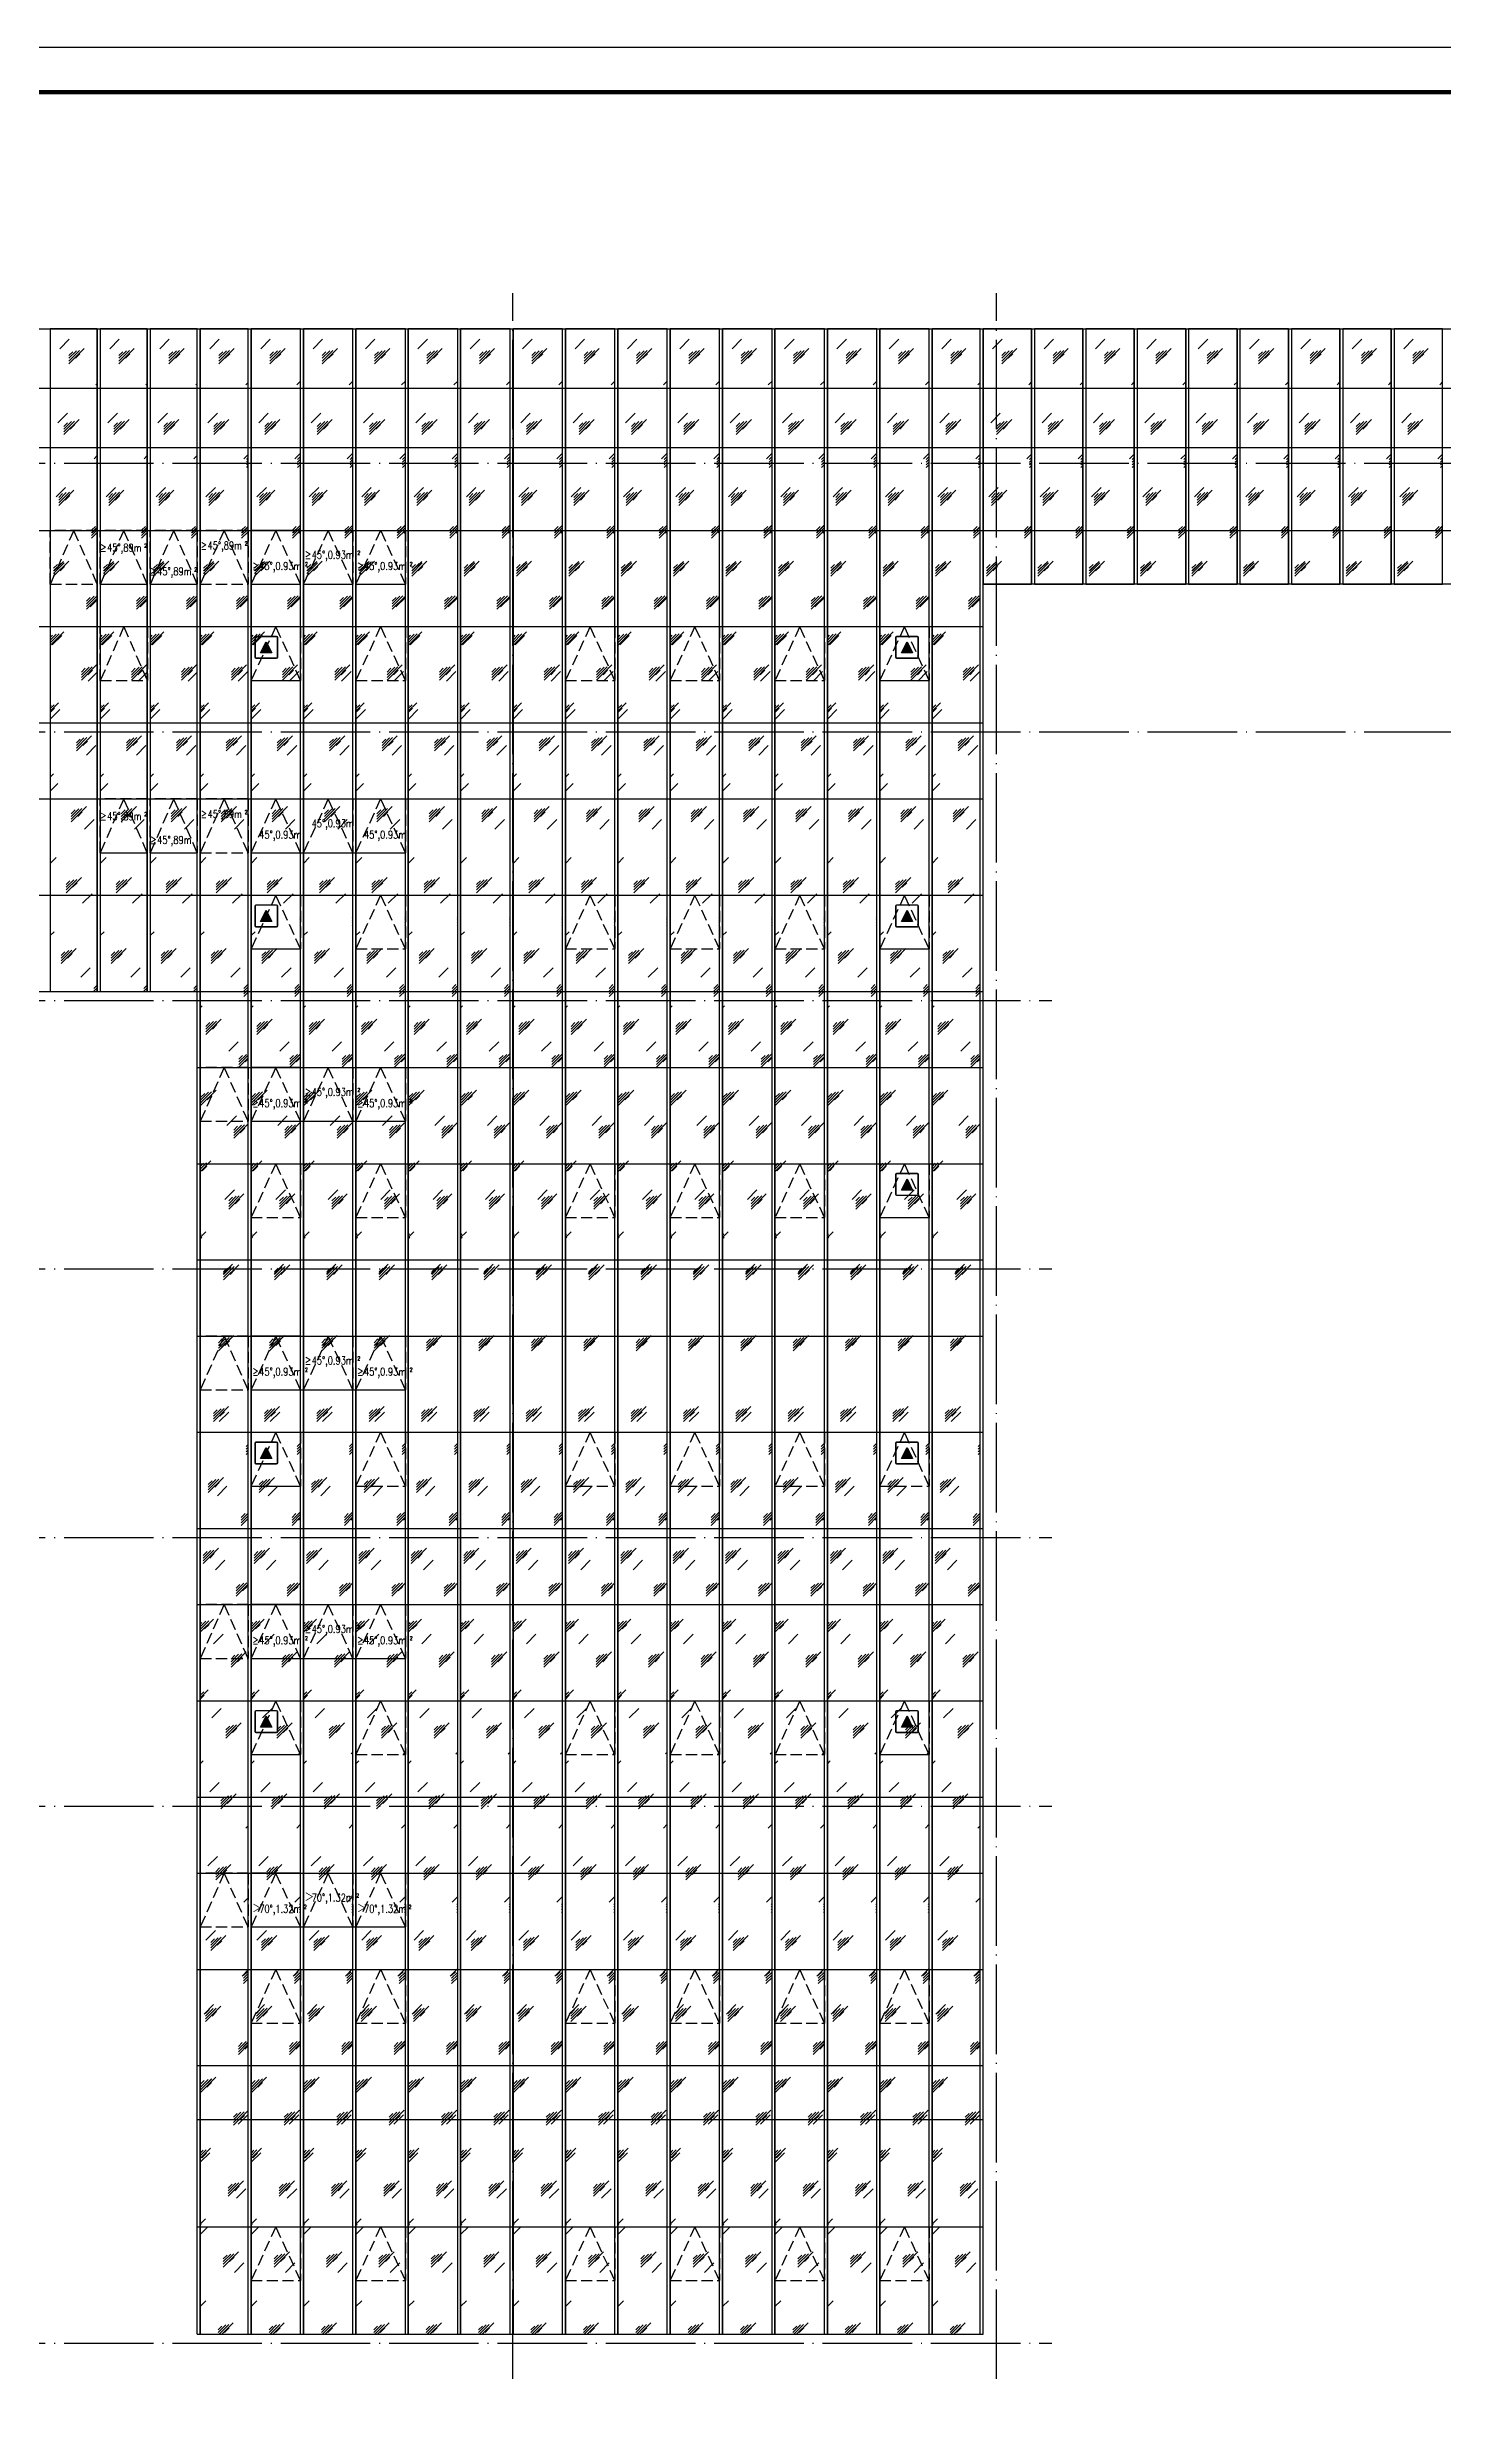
# Model space of a CAD drawing. Extents: x 6843040 to 15500510, y -6507076 to -4940511.
# Drawn here: x 7873773 to 7904936, y -6263938 to -6211005 of the extents above; entities that cross this region are included whole.
import ezdxf

# ---------------------------------------------------------------- set-up
doc = ezdxf.new("R2010")
doc.units = 0
doc.header["$LTSCALE"] = 1000
doc.header["$MEASUREMENT"] = 0
doc.linetypes.add('DASH', pattern=[0.35, 0.25, -0.1])
doc.linetypes.add('DOTE', pattern=[2.42, 2, -0.2, 0.02, -0.2])
for name, color, linetype in [('DOTE', 8, 'DOTE'), ('E_LINE_5', 8, 'Continuous'), ('LT-开启扇', 8, 'Continuous'), ('LT-玻璃', 4, 'Continuous'), ('PUB_HACTH', 8, 'Continuous'), ('PUB_TEXT', 7, 'Continuous'), ('PUB_TITLE', 4, 'Continuous'), ('WALL', 1, 'Continuous'), ('WINDOW', 4, 'Continuous')]:
    doc.layers.add(name, color=color, linetype=linetype)
doc.styles.add('_HZTXT', font='SIMPLEX', dxfattribs={"width": 0.9, "bigfont": 'HZTXT'})

# ---------------------------------------------------------------- blocks, each defined once
blk = doc.blocks.new('消防救援标志')
at = {"layer": 'WALL'}
blk.add_hatch(color=256, dxfattribs=at).paths.add_polyline_path([(13378845, 1069457.5), (13377845, 1069457.5), (13378345, 1070457.5)])
for points in [[(13377445, 1070957.5), (13379245, 1070957.5, -0.41421356), (13379345, 1070857.5), (13379345, 1069057.5, -0.41421356), (13379245, 1068957.5), (13377445, 1068957.5, -0.41421356), (13377345, 1069057.5), (13377345, 1070857.5, -0.41421356)], [(13377445, 1070932.5), (13379245, 1070932.5, -0.41421356), (13379320, 1070857.5), (13379320, 1069057.5, -0.41421356), (13379245, 1068982.5), (13377445, 1068982.5, -0.41421356), (13377370, 1069057.5), (13377370, 1070857.5, -0.41421356)]]:
    blk.add_lwpolyline(points, format="xyb", close=True)
blk.add_lwpolyline([(13378845, 1069457.5), (13377845, 1069457.5), (13378345, 1070457.5)], close=True, dxfattribs=at)

msp = doc.modelspace()

# ---------------------------------------------------------------- hatches: boundary and pattern name
at = {"layer": 'PUB_HACTH'}
h = msp.add_hatch(dxfattribs=at)
h.set_pattern_fill('玻璃1', color=256, scale=150, style=0)
h.set_pattern_definition([(45, (66585.5, 30060), (-734.82537, 734.82537), [336, -864]), (45, (66729.5, 30120), (-734.82537, 734.82537), [144, -1056]), (45, (66585.5, 30120), (-734.82537, 734.82537), [240, -960]), (45, (66657.5, 30060), (806.10173, -806.10173), [300, -900]), (45, (66585.5, 30000), (-734.82537, 734.82537), [480, -720]), (45, (66585.5, 30180), (-734.82537, 734.82537), [120, -1080])])
h.paths.add_polyline_path([(7873836.1, -6232096.5), (7874887.8, -6232096.5), (7874887.8, -6217296.5), (7873836.1, -6217296.5)])
h = msp.add_hatch(dxfattribs=at)
h.set_pattern_fill('玻璃1', color=256, scale=150, style=0)
h.set_pattern_definition([(45, (67702.1, 30060), (-734.82537, 734.82537), [336, -864]), (45, (67846.1, 30120), (-734.82537, 734.82537), [144, -1056]), (45, (67702.1, 30120), (-734.82537, 734.82537), [240, -960]), (45, (67774.1, 30060), (806.10173, -806.10173), [300, -900]), (45, (67702.1, 30000), (-734.82537, 734.82537), [480, -720]), (45, (67702.1, 30180), (-734.82537, 734.82537), [120, -1080])])
h.paths.add_polyline_path([(7874952.8, -6232096.5), (7876004.4, -6232096.5), (7876004.4, -6217296.5), (7874952.8, -6217296.5)])
h = msp.add_hatch(dxfattribs=at)
h.set_pattern_fill('玻璃1', color=256, scale=150, style=0)
h.set_pattern_definition([(45, (68818.8, 30060), (-734.82537, 734.82537), [336, -864]), (45, (68962.8, 30120), (-734.82537, 734.82537), [144, -1056]), (45, (68818.8, 30120), (-734.82537, 734.82537), [240, -960]), (45, (68890.8, 30060), (806.10173, -806.10173), [300, -900]), (45, (68818.8, 30000), (-734.82537, 734.82537), [480, -720]), (45, (68818.8, 30180), (-734.82537, 734.82537), [120, -1080])])
h.paths.add_polyline_path([(7876069.4, -6232096.5), (7877121, -6232096.5), (7877121, -6217296.5), (7876069.4, -6217296.5)])
h = msp.add_hatch(dxfattribs=at)
h.set_pattern_fill('玻璃1', color=256, scale=150, style=0)
h.set_pattern_definition([(45, (69935.4, 30060), (-734.82537, 734.82537), [336, -864]), (45, (70079.4, 30120), (-734.82537, 734.82537), [144, -1056]), (45, (69935.4, 30120), (-734.82537, 734.82537), [240, -960]), (45, (70007.4, 30060), (806.10173, -806.10173), [300, -900]), (45, (69935.4, 30000), (-734.82537, 734.82537), [480, -720]), (45, (69935.4, 30180), (-734.82537, 734.82537), [120, -1080])])
h.paths.add_polyline_path([(7877186, -6262096.5), (7878258.5, -6262096.5), (7878258.5, -6217296.5), (7877186, -6217296.5)])
h = msp.add_hatch(dxfattribs=at)
h.set_pattern_fill('玻璃1', color=256, scale=150, style=0)
h.set_pattern_definition([(45, (71072.9, 30060), (-734.82537, 734.82537), [336, -864]), (45, (71216.9, 30120), (-734.82537, 734.82537), [144, -1056]), (45, (71072.9, 30120), (-734.82537, 734.82537), [240, -960]), (45, (71144.9, 30060), (806.10173, -806.10173), [300, -900]), (45, (71072.9, 30000), (-734.82537, 734.82537), [480, -720]), (45, (71072.9, 30180), (-734.82537, 734.82537), [120, -1080])])
h.paths.add_polyline_path([(7878323.5, -6262096.5), (7879428.5, -6262096.5), (7879428.5, -6217296.5), (7878323.5, -6217296.5)])
h = msp.add_hatch(dxfattribs=at)
h.set_pattern_fill('玻璃1', color=256, scale=150, style=0)
h.set_pattern_definition([(45, (72242.9, 30060), (-734.82537, 734.82537), [336, -864]), (45, (72386.9, 30120), (-734.82537, 734.82537), [144, -1056]), (45, (72242.9, 30120), (-734.82537, 734.82537), [240, -960]), (45, (72314.9, 30060), (806.10173, -806.10173), [300, -900]), (45, (72242.9, 30000), (-734.82537, 734.82537), [480, -720]), (45, (72242.9, 30180), (-734.82537, 734.82537), [120, -1080])])
h.paths.add_polyline_path([(7879493.5, -6262096.5), (7880598.5, -6262096.5), (7880598.5, -6217296.5), (7879493.5, -6217296.5)])
h = msp.add_hatch(dxfattribs=at)
h.set_pattern_fill('玻璃1', color=256, scale=150, style=0)
h.set_pattern_definition([(45, (73412.9, 30060), (-734.82537, 734.82537), [336, -864]), (45, (73556.9, 30120), (-734.82537, 734.82537), [144, -1056]), (45, (73412.9, 30120), (-734.82537, 734.82537), [240, -960]), (45, (73484.9, 30060), (806.10173, -806.10173), [300, -900]), (45, (73412.9, 30000), (-734.82537, 734.82537), [480, -720]), (45, (73412.9, 30180), (-734.82537, 734.82537), [120, -1080])])
h.paths.add_polyline_path([(7880663.5, -6262096.5), (7881768.5, -6262096.5), (7881768.5, -6217296.5), (7880663.5, -6217296.5)])
h = msp.add_hatch(dxfattribs=at)
h.set_pattern_fill('玻璃1', color=256, scale=150, style=0)
h.set_pattern_definition([(45, (74582.9, 30060), (-734.82537, 734.82537), [336, -864]), (45, (74726.9, 30120), (-734.82537, 734.82537), [144, -1056]), (45, (74582.9, 30120), (-734.82537, 734.82537), [240, -960]), (45, (74654.9, 30060), (806.10173, -806.10173), [300, -900]), (45, (74582.9, 30000), (-734.82537, 734.82537), [480, -720]), (45, (74582.9, 30180), (-734.82537, 734.82537), [120, -1080])])
h.paths.add_polyline_path([(7881833.5, -6262096.5), (7882938.5, -6262096.5), (7882938.5, -6217296.5), (7881833.5, -6217296.5)])
h = msp.add_hatch(dxfattribs=at)
h.set_pattern_fill('玻璃1', color=256, scale=150, style=0)
h.set_pattern_definition([(45, (75752.9, 30060), (-734.82537, 734.82537), [336, -864]), (45, (75896.9, 30120), (-734.82537, 734.82537), [144, -1056]), (45, (75752.9, 30120), (-734.82537, 734.82537), [240, -960]), (45, (75824.9, 30060), (806.10173, -806.10173), [300, -900]), (45, (75752.9, 30000), (-734.82537, 734.82537), [480, -720]), (45, (75752.9, 30180), (-734.82537, 734.82537), [120, -1080])])
h.paths.add_polyline_path([(7883003.5, -6262096.5), (7884108.5, -6262096.5), (7884108.5, -6217296.5), (7883003.5, -6217296.5)])
h = msp.add_hatch(dxfattribs=at)
h.set_pattern_fill('玻璃1', color=256, scale=150, style=0)
h.set_pattern_definition([(45, (76922.9, 30060), (-734.82537, 734.82537), [336, -864]), (45, (77066.9, 30120), (-734.82537, 734.82537), [144, -1056]), (45, (76922.9, 30120), (-734.82537, 734.82537), [240, -960]), (45, (76994.9, 30060), (806.10173, -806.10173), [300, -900]), (45, (76922.9, 30000), (-734.82537, 734.82537), [480, -720]), (45, (76922.9, 30180), (-734.82537, 734.82537), [120, -1080])])
h.paths.add_polyline_path([(7884173.5, -6262096.5), (7885278.5, -6262096.5), (7885278.5, -6217296.5), (7884173.5, -6217296.5)])
h = msp.add_hatch(dxfattribs=at)
h.set_pattern_fill('玻璃1', color=256, scale=150, style=0)
h.set_pattern_definition([(45, (78092.9, 30060), (-734.82537, 734.82537), [336, -864]), (45, (78236.9, 30120), (-734.82537, 734.82537), [144, -1056]), (45, (78092.9, 30120), (-734.82537, 734.82537), [240, -960]), (45, (78164.9, 30060), (806.10173, -806.10173), [300, -900]), (45, (78092.9, 30000), (-734.82537, 734.82537), [480, -720]), (45, (78092.9, 30180), (-734.82537, 734.82537), [120, -1080])])
h.paths.add_polyline_path([(7885343.5, -6262096.5), (7886448.5, -6262096.5), (7886448.5, -6217296.5), (7885343.5, -6217296.5)])
h = msp.add_hatch(dxfattribs=at)
h.set_pattern_fill('玻璃1', color=256, scale=150, style=0)
h.set_pattern_definition([(45, (79262.9, 30060), (-734.82537, 734.82537), [336, -864]), (45, (79406.9, 30120), (-734.82537, 734.82537), [144, -1056]), (45, (79262.9, 30120), (-734.82537, 734.82537), [240, -960]), (45, (79334.9, 30060), (806.10173, -806.10173), [300, -900]), (45, (79262.9, 30000), (-734.82537, 734.82537), [480, -720]), (45, (79262.9, 30180), (-734.82537, 734.82537), [120, -1080])])
h.paths.add_polyline_path([(7886513.5, -6262096.5), (7887618.5, -6262096.5), (7887618.5, -6217296.5), (7886513.5, -6217296.5)])
h = msp.add_hatch(dxfattribs=at)
h.set_pattern_fill('玻璃1', color=256, scale=150, style=0)
h.set_pattern_definition([(45, (80432.9, 30060), (-734.82537, 734.82537), [336, -864]), (45, (80576.9, 30120), (-734.82537, 734.82537), [144, -1056]), (45, (80432.9, 30120), (-734.82537, 734.82537), [240, -960]), (45, (80504.9, 30060), (806.10173, -806.10173), [300, -900]), (45, (80432.9, 30000), (-734.82537, 734.82537), [480, -720]), (45, (80432.9, 30180), (-734.82537, 734.82537), [120, -1080])])
h.paths.add_polyline_path([(7887683.5, -6262096.5), (7888788.5, -6262096.5), (7888788.5, -6217296.5), (7887683.5, -6217296.5)])
h = msp.add_hatch(dxfattribs=at)
h.set_pattern_fill('玻璃1', color=256, scale=150, style=0)
h.set_pattern_definition([(45, (81602.9, 30060), (-734.82537, 734.82537), [336, -864]), (45, (81746.9, 30120), (-734.82537, 734.82537), [144, -1056]), (45, (81602.9, 30120), (-734.82537, 734.82537), [240, -960]), (45, (81674.9, 30060), (806.10173, -806.10173), [300, -900]), (45, (81602.9, 30000), (-734.82537, 734.82537), [480, -720]), (45, (81602.9, 30180), (-734.82537, 734.82537), [120, -1080])])
h.paths.add_polyline_path([(7888853.5, -6262096.5), (7889958.5, -6262096.5), (7889958.5, -6217296.5), (7888853.5, -6217296.5)])
h = msp.add_hatch(dxfattribs=at)
h.set_pattern_fill('玻璃1', color=256, scale=150, style=0)
h.set_pattern_definition([(45, (82772.9, 30060), (-734.82537, 734.82537), [336, -864]), (45, (82916.9, 30120), (-734.82537, 734.82537), [144, -1056]), (45, (82772.9, 30120), (-734.82537, 734.82537), [240, -960]), (45, (82844.9, 30060), (806.10173, -806.10173), [300, -900]), (45, (82772.9, 30000), (-734.82537, 734.82537), [480, -720]), (45, (82772.9, 30180), (-734.82537, 734.82537), [120, -1080])])
h.paths.add_polyline_path([(7890023.5, -6262096.5), (7891128.5, -6262096.5), (7891128.5, -6217296.5), (7890023.5, -6217296.5)])
h = msp.add_hatch(dxfattribs=at)
h.set_pattern_fill('玻璃1', color=256, scale=150, style=0)
h.set_pattern_definition([(45, (83942.9, 30060), (-734.82537, 734.82537), [336, -864]), (45, (84086.9, 30120), (-734.82537, 734.82537), [144, -1056]), (45, (83942.9, 30120), (-734.82537, 734.82537), [240, -960]), (45, (84014.9, 30060), (806.10173, -806.10173), [300, -900]), (45, (83942.9, 30000), (-734.82537, 734.82537), [480, -720]), (45, (83942.9, 30180), (-734.82537, 734.82537), [120, -1080])])
h.paths.add_polyline_path([(7891193.5, -6262096.5), (7892298.5, -6262096.5), (7892298.5, -6217296.5), (7891193.5, -6217296.5)])
h = msp.add_hatch(dxfattribs=at)
h.set_pattern_fill('玻璃1', color=256, scale=150, style=0)
h.set_pattern_definition([(45, (85112.9, 30060), (-734.82537, 734.82537), [336, -864]), (45, (85256.9, 30120), (-734.82537, 734.82537), [144, -1056]), (45, (85112.9, 30120), (-734.82537, 734.82537), [240, -960]), (45, (85184.9, 30060), (806.10173, -806.10173), [300, -900]), (45, (85112.9, 30000), (-734.82537, 734.82537), [480, -720]), (45, (85112.9, 30180), (-734.82537, 734.82537), [120, -1080])])
h.paths.add_polyline_path([(7892363.5, -6262096.5), (7893468.5, -6262096.5), (7893468.5, -6217296.5), (7892363.5, -6217296.5)])
h = msp.add_hatch(dxfattribs=at)
h.set_pattern_fill('玻璃1', color=256, scale=150, style=0)
h.set_pattern_definition([(45, (86282.9, 30060), (-734.82537, 734.82537), [336, -864]), (45, (86426.9, 30120), (-734.82537, 734.82537), [144, -1056]), (45, (86282.9, 30120), (-734.82537, 734.82537), [240, -960]), (45, (86354.9, 30060), (806.10173, -806.10173), [300, -900]), (45, (86282.9, 30000), (-734.82537, 734.82537), [480, -720]), (45, (86282.9, 30180), (-734.82537, 734.82537), [120, -1080])])
h.paths.add_polyline_path([(7893533.5, -6262096.5), (7894606, -6262096.5), (7894606, -6217296.5), (7893533.5, -6217296.5)])
h = msp.add_hatch(dxfattribs=at)
h.set_pattern_fill('玻璃1', color=256, scale=150, style=0)
h.set_pattern_definition([(45, (87420.4, 30060), (-734.82537, 734.82537), [336, -864]), (45, (87564.4, 30120), (-734.82537, 734.82537), [144, -1056]), (45, (87420.4, 30120), (-734.82537, 734.82537), [240, -960]), (45, (87492.4, 30060), (806.10173, -806.10173), [300, -900]), (45, (87420.4, 30000), (-734.82537, 734.82537), [480, -720]), (45, (87420.4, 30180), (-734.82537, 734.82537), [120, -1080])])
h.paths.add_polyline_path([(7894671, -6222996.5), (7895753.8, -6222996.5), (7895753.8, -6217296.5), (7894671, -6217296.5)])
h = msp.add_hatch(dxfattribs=at)
h.set_pattern_fill('玻璃1', color=256, scale=150, style=0)
h.set_pattern_definition([(45, (88568.2, 30060), (-734.82537, 734.82537), [336, -864]), (45, (88712.2, 30120), (-734.82537, 734.82537), [144, -1056]), (45, (88568.2, 30120), (-734.82537, 734.82537), [240, -960]), (45, (88640.2, 30060), (806.10173, -806.10173), [300, -900]), (45, (88568.2, 30000), (-734.82537, 734.82537), [480, -720]), (45, (88568.2, 30180), (-734.82537, 734.82537), [120, -1080])])
h.paths.add_polyline_path([(7895818.8, -6222996.5), (7896901.5, -6222996.5), (7896901.5, -6217296.5), (7895818.8, -6217296.5)])
h = msp.add_hatch(dxfattribs=at)
h.set_pattern_fill('玻璃1', color=256, scale=150, style=0)
h.set_pattern_definition([(45, (89715.9, 30060), (-734.82537, 734.82537), [336, -864]), (45, (89859.9, 30120), (-734.82537, 734.82537), [144, -1056]), (45, (89715.9, 30120), (-734.82537, 734.82537), [240, -960]), (45, (89787.9, 30060), (806.10173, -806.10173), [300, -900]), (45, (89715.9, 30000), (-734.82537, 734.82537), [480, -720]), (45, (89715.9, 30180), (-734.82537, 734.82537), [120, -1080])])
h.paths.add_polyline_path([(7896966.5, -6222996.5), (7898049.3, -6222996.5), (7898049.3, -6217296.5), (7896966.5, -6217296.5)])
h = msp.add_hatch(dxfattribs=at)
h.set_pattern_fill('玻璃1', color=256, scale=150, style=0)
h.set_pattern_definition([(45, (90863.7, 30060), (-734.82537, 734.82537), [336, -864]), (45, (91007.7, 30120), (-734.82537, 734.82537), [144, -1056]), (45, (90863.7, 30120), (-734.82537, 734.82537), [240, -960]), (45, (90935.7, 30060), (806.10173, -806.10173), [300, -900]), (45, (90863.7, 30000), (-734.82537, 734.82537), [480, -720]), (45, (90863.7, 30180), (-734.82537, 734.82537), [120, -1080])])
h.paths.add_polyline_path([(7898114.3, -6222996.5), (7899197.1, -6222996.5), (7899197.1, -6217296.5), (7898114.3, -6217296.5)])
h = msp.add_hatch(dxfattribs=at)
h.set_pattern_fill('玻璃1', color=256, scale=150, style=0)
h.set_pattern_definition([(45, (92011.5, 30060), (-734.82537, 734.82537), [336, -864]), (45, (92155.5, 30120), (-734.82537, 734.82537), [144, -1056]), (45, (92011.5, 30120), (-734.82537, 734.82537), [240, -960]), (45, (92083.5, 30060), (806.10173, -806.10173), [300, -900]), (45, (92011.5, 30000), (-734.82537, 734.82537), [480, -720]), (45, (92011.5, 30180), (-734.82537, 734.82537), [120, -1080])])
h.paths.add_polyline_path([(7899262.1, -6222996.5), (7900344.8, -6222996.5), (7900344.8, -6217296.5), (7899262.1, -6217296.5)])
h = msp.add_hatch(dxfattribs=at)
h.set_pattern_fill('玻璃1', color=256, scale=150, style=0)
h.set_pattern_definition([(45, (93159.2, 30060), (-734.82537, 734.82537), [336, -864]), (45, (93303.2, 30120), (-734.82537, 734.82537), [144, -1056]), (45, (93159.2, 30120), (-734.82537, 734.82537), [240, -960]), (45, (93231.2, 30060), (806.10173, -806.10173), [300, -900]), (45, (93159.2, 30000), (-734.82537, 734.82537), [480, -720]), (45, (93159.2, 30180), (-734.82537, 734.82537), [120, -1080])])
h.paths.add_polyline_path([(7900409.8, -6222996.5), (7901492.6, -6222996.5), (7901492.6, -6217296.5), (7900409.8, -6217296.5)])
h = msp.add_hatch(dxfattribs=at)
h.set_pattern_fill('玻璃1', color=256, scale=150, style=0)
h.set_pattern_definition([(45, (94307, 30060), (-734.82537, 734.82537), [336, -864]), (45, (94451, 30120), (-734.82537, 734.82537), [144, -1056]), (45, (94307, 30120), (-734.82537, 734.82537), [240, -960]), (45, (94379, 30060), (806.10173, -806.10173), [300, -900]), (45, (94307, 30000), (-734.82537, 734.82537), [480, -720]), (45, (94307, 30180), (-734.82537, 734.82537), [120, -1080])])
h.paths.add_polyline_path([(7901557.6, -6222996.5), (7902640.4, -6222996.5), (7902640.4, -6217296.5), (7901557.6, -6217296.5)])
h = msp.add_hatch(dxfattribs=at)
h.set_pattern_fill('玻璃1', color=256, scale=150, style=0)
h.set_pattern_definition([(45, (95454.7, 30060), (-734.82537, 734.82537), [336, -864]), (45, (95598.7, 30120), (-734.82537, 734.82537), [144, -1056]), (45, (95454.7, 30120), (-734.82537, 734.82537), [240, -960]), (45, (95526.7, 30060), (806.10173, -806.10173), [300, -900]), (45, (95454.7, 30000), (-734.82537, 734.82537), [480, -720]), (45, (95454.7, 30180), (-734.82537, 734.82537), [120, -1080])])
h.paths.add_polyline_path([(7902705.4, -6222996.5), (7903788.1, -6222996.5), (7903788.1, -6217296.5), (7902705.4, -6217296.5)])
h = msp.add_hatch(dxfattribs=at)
h.set_pattern_fill('玻璃1', color=256, scale=150, style=0)
h.set_pattern_definition([(45, (96602.5, 30060), (-734.82537, 734.82537), [336, -864]), (45, (96746.5, 30120), (-734.82537, 734.82537), [144, -1056]), (45, (96602.5, 30120), (-734.82537, 734.82537), [240, -960]), (45, (96674.5, 30060), (806.10173, -806.10173), [300, -900]), (45, (96602.5, 30000), (-734.82537, 734.82537), [480, -720]), (45, (96602.5, 30180), (-734.82537, 734.82537), [120, -1080])])
h.paths.add_polyline_path([(7903853.1, -6222996.5), (7904935.9, -6222996.5), (7904935.9, -6217296.5), (7903853.1, -6217296.5)])

# ---------------------------------------------------------------- linework, layer by layer
msp.add_lwpolyline([(7877121, -6262096.5), (7894671, -6262096.5)])
at = {"layer": 'DOTE'}
for p, q in [((7884171, -6263096.5), (7884171, -6216496.5)), ((7894971, -6263096.5), (7894971, -6216496.5)), ((7806385.6, -6220296.5), (7917446, -6220296.5)), ((7806385.6, -6226296.5), (7917446, -6226296.5)), ((7806385.6, -6232296.5), (7896209.6, -6232296.5)), ((7806385.6, -6238296.5), (7896209.6, -6238296.5)), ((7806385.6, -6244296.5), (7896209.6, -6244296.5)), ((7806385.6, -6250296.5), (7896209.6, -6250296.5)), ((7806385.6, -6262296.5), (7896209.6, -6262296.5))]:
    msp.add_line(p, q, dxfattribs=at)
at = {"layer": 'E_LINE_5', "linetype": 'DASH'}
for points in [[(7876006.9, -6223946.5), (7876006.9, -6225146.5), (7875481.1, -6223946.5), (7874955.3, -6225146.5), (7874955.3, -6223946.5)], [(7879428.5, -6223946.5), (7879428.5, -6225146.5), (7878876, -6223946.5), (7878323.5, -6225146.5), (7878323.5, -6223946.5)], [(7881768.5, -6223946.5), (7881768.5, -6225146.5), (7881216, -6223946.5), (7880663.5, -6225146.5), (7880663.5, -6223946.5)], [(7886448.5, -6223946.5), (7886448.5, -6225146.5), (7885896, -6223946.5), (7885343.5, -6225146.5), (7885343.5, -6223946.5)], [(7888788.5, -6223946.5), (7888788.5, -6225146.5), (7888236, -6223946.5), (7887683.5, -6225146.5), (7887683.5, -6223946.5)], [(7891128.5, -6223946.5), (7891128.5, -6225146.5), (7890576, -6223946.5), (7890023.5, -6225146.5), (7890023.5, -6223946.5)], [(7893468.5, -6223946.5), (7893468.5, -6225146.5), (7892916, -6223946.5), (7892363.5, -6225146.5), (7892363.5, -6223946.5)], [(7879428.5, -6229946.5), (7879428.5, -6231146.5), (7878876, -6229946.5), (7878323.5, -6231146.5), (7878323.5, -6229946.5)], [(7881768.5, -6229946.5), (7881768.5, -6231146.5), (7881216, -6229946.5), (7880663.5, -6231146.5), (7880663.5, -6229946.5)], [(7886448.5, -6229946.5), (7886448.5, -6231146.5), (7885896, -6229946.5), (7885343.5, -6231146.5), (7885343.5, -6229946.5)], [(7888788.5, -6229946.5), (7888788.5, -6231146.5), (7888236, -6229946.5), (7887683.5, -6231146.5), (7887683.5, -6229946.5)], [(7891128.5, -6229946.5), (7891128.5, -6231146.5), (7890576, -6229946.5), (7890023.5, -6231146.5), (7890023.5, -6229946.5)], [(7893468.5, -6229946.5), (7893468.5, -6231146.5), (7892916, -6229946.5), (7892363.5, -6231146.5), (7892363.5, -6229946.5)], [(7879428.5, -6235946.5), (7879428.5, -6237146.5), (7878876, -6235946.5), (7878323.5, -6237146.5), (7878323.5, -6235946.5)], [(7881768.5, -6235946.5), (7881768.5, -6237146.5), (7881216, -6235946.5), (7880663.5, -6237146.5), (7880663.5, -6235946.5)], [(7886448.5, -6235946.5), (7886448.5, -6237146.5), (7885896, -6235946.5), (7885343.5, -6237146.5), (7885343.5, -6235946.5)], [(7888788.5, -6235946.5), (7888788.5, -6237146.5), (7888236, -6235946.5), (7887683.5, -6237146.5), (7887683.5, -6235946.5)], [(7891128.5, -6235946.5), (7891128.5, -6237146.5), (7890576, -6235946.5), (7890023.5, -6237146.5), (7890023.5, -6235946.5)], [(7893468.5, -6235946.5), (7893468.5, -6237146.5), (7892916, -6235946.5), (7892363.5, -6237146.5), (7892363.5, -6235946.5)], [(7879428.5, -6241946.5), (7879428.5, -6243146.5), (7878876, -6241946.5), (7878323.5, -6243146.5), (7878323.5, -6241946.5)], [(7881768.5, -6241946.5), (7881768.5, -6243146.5), (7881216, -6241946.5), (7880663.5, -6243146.5), (7880663.5, -6241946.5)], [(7886448.5, -6241946.5), (7886448.5, -6243146.5), (7885896, -6241946.5), (7885343.5, -6243146.5), (7885343.5, -6241946.5)], [(7888788.5, -6241946.5), (7888788.5, -6243146.5), (7888236, -6241946.5), (7887683.5, -6243146.5), (7887683.5, -6241946.5)], [(7891128.5, -6241946.5), (7891128.5, -6243146.5), (7890576, -6241946.5), (7890023.5, -6243146.5), (7890023.5, -6241946.5)], [(7893468.5, -6241946.5), (7893468.5, -6243146.5), (7892916, -6241946.5), (7892363.5, -6243146.5), (7892363.5, -6241946.5)], [(7879428.5, -6247946.5), (7879428.5, -6249146.5), (7878876, -6247946.5), (7878323.5, -6249146.5), (7878323.5, -6247946.5)], [(7881768.5, -6247946.5), (7881768.5, -6249146.5), (7881216, -6247946.5), (7880663.5, -6249146.5), (7880663.5, -6247946.5)], [(7886448.5, -6247946.5), (7886448.5, -6249146.5), (7885896, -6247946.5), (7885343.5, -6249146.5), (7885343.5, -6247946.5)], [(7888788.5, -6247946.5), (7888788.5, -6249146.5), (7888236, -6247946.5), (7887683.5, -6249146.5), (7887683.5, -6247946.5)], [(7891128.5, -6247946.5), (7891128.5, -6249146.5), (7890576, -6247946.5), (7890023.5, -6249146.5), (7890023.5, -6247946.5)], [(7893468.5, -6247946.5), (7893468.5, -6249146.5), (7892916, -6247946.5), (7892363.5, -6249146.5), (7892363.5, -6247946.5)], [(7879428.5, -6253946.5), (7879428.5, -6255146.5), (7878876, -6253946.5), (7878323.5, -6255146.5), (7878323.5, -6253946.5)], [(7881768.5, -6253946.5), (7881768.5, -6255146.5), (7881216, -6253946.5), (7880663.5, -6255146.5), (7880663.5, -6253946.5)], [(7886448.5, -6253946.5), (7886448.5, -6255146.5), (7885896, -6253946.5), (7885343.5, -6255146.5), (7885343.5, -6253946.5)], [(7888788.5, -6253946.5), (7888788.5, -6255146.5), (7888236, -6253946.5), (7887683.5, -6255146.5), (7887683.5, -6253946.5)], [(7891128.5, -6253946.5), (7891128.5, -6255146.5), (7890576, -6253946.5), (7890023.5, -6255146.5), (7890023.5, -6253946.5)], [(7893468.5, -6253946.5), (7893468.5, -6255146.5), (7892916, -6253946.5), (7892363.5, -6255146.5), (7892363.5, -6253946.5)], [(7879428.5, -6259696.5), (7879428.5, -6260896.5), (7878876, -6259696.5), (7878323.5, -6260896.5), (7878323.5, -6259696.5)], [(7881768.5, -6259696.5), (7881768.5, -6260896.5), (7881216, -6259696.5), (7880663.5, -6260896.5), (7880663.5, -6259696.5)], [(7886448.5, -6259696.5), (7886448.5, -6260896.5), (7885896, -6259696.5), (7885343.5, -6260896.5), (7885343.5, -6259696.5)], [(7888788.5, -6259696.5), (7888788.5, -6260896.5), (7888236, -6259696.5), (7887683.5, -6260896.5), (7887683.5, -6259696.5)], [(7891128.5, -6259696.5), (7891128.5, -6260896.5), (7890576, -6259696.5), (7890023.5, -6260896.5), (7890023.5, -6259696.5)], [(7893468.5, -6259696.5), (7893468.5, -6260896.5), (7892916, -6259696.5), (7892363.5, -6260896.5), (7892363.5, -6259696.5)]]:
    msp.add_lwpolyline(points, close=True, dxfattribs=at)
for points in [[(7874955.3, -6225146.5), (7876006.9, -6225146.5)], [(7878323.5, -6225146.5), (7879428.5, -6225146.5)], [(7880663.5, -6225146.5), (7881768.5, -6225146.5)], [(7885343.5, -6225146.5), (7886448.5, -6225146.5)], [(7887683.5, -6225146.5), (7888788.5, -6225146.5)], [(7890023.5, -6225146.5), (7891128.5, -6225146.5)], [(7892363.5, -6225146.5), (7893468.5, -6225146.5)], [(7878323.5, -6231146.5), (7879428.5, -6231146.5)], [(7880663.5, -6231146.5), (7881768.5, -6231146.5)], [(7885343.5, -6231146.5), (7886448.5, -6231146.5)], [(7887683.5, -6231146.5), (7888788.5, -6231146.5)], [(7890023.5, -6231146.5), (7891128.5, -6231146.5)], [(7892363.5, -6231146.5), (7893468.5, -6231146.5)], [(7878323.5, -6237146.5), (7879428.5, -6237146.5)], [(7880663.5, -6237146.5), (7881768.5, -6237146.5)], [(7885343.5, -6237146.5), (7886448.5, -6237146.5)], [(7887683.5, -6237146.5), (7888788.5, -6237146.5)], [(7890023.5, -6237146.5), (7891128.5, -6237146.5)], [(7892363.5, -6237146.5), (7893468.5, -6237146.5)], [(7878323.5, -6243146.5), (7879428.5, -6243146.5)], [(7880663.5, -6243146.5), (7881768.5, -6243146.5)], [(7885343.5, -6243146.5), (7886448.5, -6243146.5)], [(7887683.5, -6243146.5), (7888788.5, -6243146.5)], [(7890023.5, -6243146.5), (7891128.5, -6243146.5)], [(7892363.5, -6243146.5), (7893468.5, -6243146.5)], [(7878323.5, -6249146.5), (7879428.5, -6249146.5)], [(7880663.5, -6249146.5), (7881768.5, -6249146.5)], [(7885343.5, -6249146.5), (7886448.5, -6249146.5)], [(7887683.5, -6249146.5), (7888788.5, -6249146.5)], [(7890023.5, -6249146.5), (7891128.5, -6249146.5)], [(7892363.5, -6249146.5), (7893468.5, -6249146.5)], [(7878323.5, -6255146.5), (7879428.5, -6255146.5)], [(7880663.5, -6255146.5), (7881768.5, -6255146.5)], [(7885343.5, -6255146.5), (7886448.5, -6255146.5)], [(7887683.5, -6255146.5), (7888788.5, -6255146.5)], [(7890023.5, -6255146.5), (7891128.5, -6255146.5)], [(7892363.5, -6255146.5), (7893468.5, -6255146.5)], [(7878323.5, -6260896.5), (7879428.5, -6260896.5)], [(7880663.5, -6260896.5), (7881768.5, -6260896.5)], [(7885343.5, -6260896.5), (7886448.5, -6260896.5)], [(7887683.5, -6260896.5), (7888788.5, -6260896.5)], [(7890023.5, -6260896.5), (7891128.5, -6260896.5)], [(7892363.5, -6260896.5), (7893468.5, -6260896.5)]]:
    msp.add_lwpolyline(points, dxfattribs=at)
at = {"layer": 'LT-开启扇', "ltscale": 1000}
for p, q in [((7878323.5, -6221796.5), (7878323.5, -6222996.5)), ((7879428.5, -6221796.5), (7878323.5, -6221796.5)), ((7879428.5, -6222996.5), (7879428.5, -6221796.5)), ((7878323.5, -6222996.5), (7879428.5, -6222996.5)), ((7878323.5, -6227796.5), (7878323.5, -6228996.5)), ((7879428.5, -6228996.5), (7879428.5, -6227796.5)), ((7878323.5, -6233796.5), (7878323.5, -6234996.5)), ((7879428.5, -6233796.5), (7878323.5, -6233796.5)), ((7879428.5, -6234996.5), (7879428.5, -6233796.5)), ((7878323.5, -6234996.5), (7879428.5, -6234996.5)), ((7878323.5, -6239796.5), (7878323.5, -6240996.5)), ((7879428.5, -6239796.5), (7878323.5, -6239796.5)), ((7879428.5, -6240996.5), (7879428.5, -6239796.5)), ((7878323.5, -6240996.5), (7879428.5, -6240996.5)), ((7878323.5, -6245796.5), (7878323.5, -6246996.5)), ((7879428.5, -6245796.5), (7878323.5, -6245796.5)), ((7879428.5, -6246996.5), (7879428.5, -6245796.5)), ((7878323.5, -6246996.5), (7879428.5, -6246996.5)), ((7878323.5, -6251796.5), (7878323.5, -6252996.5)), ((7879428.5, -6251796.5), (7878323.5, -6251796.5)), ((7879428.5, -6252996.5), (7879428.5, -6251796.5)), ((7878323.5, -6252996.5), (7879428.5, -6252996.5))]:
    msp.add_line(p, q, dxfattribs=at)
for points in [[(7874952.8, -6222996.5), (7876004.4, -6222996.5)], [(7876069.4, -6222996.5), (7877121, -6222996.5)], [(7879493.5, -6222996.5), (7880598.5, -6222996.5)], [(7880663.5, -6222996.5), (7881768.5, -6222996.5)], [(7878323.5, -6225146.5), (7879428.5, -6225146.5)], [(7892363.5, -6225146.5), (7893468.5, -6225146.5)], [(7874952.8, -6228996.5), (7876004.4, -6228996.5)], [(7876069.4, -6228996.5), (7877121, -6228996.5)], [(7880663.5, -6228996.5), (7881768.5, -6228996.5)], [(7878323.5, -6231146.5), (7879428.5, -6231146.5)], [(7892363.5, -6231146.5), (7893468.5, -6231146.5)], [(7879493.5, -6234996.5), (7880598.5, -6234996.5)], [(7880663.5, -6234996.5), (7881768.5, -6234996.5)], [(7892363.5, -6237146.5), (7893468.5, -6237146.5)], [(7879493.5, -6240996.5), (7880598.5, -6240996.5)], [(7880663.5, -6240996.5), (7881768.5, -6240996.5)], [(7878323.5, -6243146.5), (7879428.5, -6243146.5)], [(7879493.5, -6246996.5), (7880598.5, -6246996.5)], [(7880663.5, -6246996.5), (7881768.5, -6246996.5)], [(7878323.5, -6249146.5), (7879428.5, -6249146.5)], [(7892363.5, -6249146.5), (7893468.5, -6249146.5)], [(7879493.5, -6252996.5), (7880598.5, -6252996.5)], [(7880663.5, -6252996.5), (7881768.5, -6252996.5)]]:
    msp.add_lwpolyline(points, dxfattribs=at)
at = {"layer": 'LT-玻璃', "ltscale": 1000}
for p, q in [((7851321, -6217296.5), (7916446, -6217296.5)), ((7873836.1, -6217296.5), (7873836.1, -6232096.5)), ((7874887.8, -6217296.5), (7874887.8, -6232096.5)), ((7874952.8, -6217296.5), (7874952.8, -6232096.5)), ((7876004.4, -6217296.5), (7876004.4, -6232096.5)), ((7876069.4, -6217296.5), (7876069.4, -6232096.5)), ((7877121, -6262096.5), (7877121, -6217296.5)), ((7877186, -6262096.5), (7877186, -6217296.5)), ((7878258.5, -6262096.5), (7878258.5, -6217296.5)), ((7878323.5, -6262096.5), (7878323.5, -6217296.5)), ((7879428.5, -6262096.5), (7879428.5, -6217296.5)), ((7879493.5, -6262096.5), (7879493.5, -6217296.5)), ((7880598.5, -6262096.5), (7880598.5, -6217296.5)), ((7880663.5, -6262096.5), (7880663.5, -6217296.5)), ((7881768.5, -6262096.5), (7881768.5, -6217296.5)), ((7881833.5, -6262096.5), (7881833.5, -6217296.5)), ((7882938.5, -6262096.5), (7882938.5, -6217296.5)), ((7883003.5, -6262096.5), (7883003.5, -6217296.5)), ((7884108.5, -6262096.5), (7884108.5, -6217296.5)), ((7884173.5, -6262096.5), (7884173.5, -6217296.5)), ((7885278.5, -6262096.5), (7885278.5, -6217296.5)), ((7885343.5, -6262096.5), (7885343.5, -6217296.5)), ((7886448.5, -6262096.5), (7886448.5, -6217296.5)), ((7886513.5, -6262096.5), (7886513.5, -6217296.5)), ((7887618.5, -6262096.5), (7887618.5, -6217296.5)), ((7887683.5, -6262096.5), (7887683.5, -6217296.5)), ((7888788.5, -6262096.5), (7888788.5, -6217296.5)), ((7888853.5, -6262096.5), (7888853.5, -6217296.5)), ((7889958.5, -6262096.5), (7889958.5, -6217296.5)), ((7890023.5, -6262096.5), (7890023.5, -6217296.5)), ((7891128.5, -6262096.5), (7891128.5, -6217296.5)), ((7891193.5, -6262096.5), (7891193.5, -6217296.5)), ((7892298.5, -6262096.5), (7892298.5, -6217296.5)), ((7892363.5, -6262096.5), (7892363.5, -6217296.5)), ((7893468.5, -6262096.5), (7893468.5, -6217296.5)), ((7893533.5, -6262096.5), (7893533.5, -6217296.5)), ((7894606, -6262096.5), (7894606, -6217296.5)), ((7894671, -6262096.5), (7894671, -6217296.5)), ((7895753.8, -6217296.5), (7895753.8, -6222996.5)), ((7895818.8, -6217296.5), (7895818.8, -6222996.5)), ((7896901.5, -6217296.5), (7896901.5, -6222996.5)), ((7896966.5, -6217296.5), (7896966.5, -6222996.5)), ((7898049.3, -6217296.5), (7898049.3, -6222996.5)), ((7898114.3, -6217296.5), (7898114.3, -6222996.5)), ((7899197.1, -6217296.5), (7899197.1, -6222996.5)), ((7899262.1, -6217296.5), (7899262.1, -6222996.5)), ((7900344.8, -6217296.5), (7900344.8, -6222996.5)), ((7900409.8, -6217296.5), (7900409.8, -6222996.5)), ((7901492.6, -6217296.5), (7901492.6, -6222996.5)), ((7901557.6, -6217296.5), (7901557.6, -6222996.5)), ((7902640.4, -6217296.5), (7902640.4, -6222996.5)), ((7902705.4, -6217296.5), (7902705.4, -6222996.5)), ((7903788.1, -6217296.5), (7903788.1, -6222996.5)), ((7903853.1, -6217296.5), (7903853.1, -6222996.5)), ((7851321, -6218621.5), (7916446, -6218621.5)), ((7851321, -6219946.5), (7916446, -6219946.5)), ((7851321, -6221796.5), (7916446, -6221796.5)), ((7916446, -6222996.5), (7894671, -6222996.5)), ((7851321, -6223946.5), (7894671, -6223946.5)), ((7851321, -6226096.5), (7894671, -6226096.5)), ((7851321, -6227796.5), (7894671, -6227796.5)), ((7878323.5, -6228996.5), (7881768.5, -6228996.5)), ((7851321, -6229946.5), (7894671, -6229946.5)), ((7868188, -6232096.5), (7894671, -6232096.5)), ((7877121, -6233796.5), (7894671, -6233796.5)), ((7878323.5, -6234996.5), (7881768.5, -6234996.5)), ((7877121, -6235946.5), (7894671, -6235946.5)), ((7877121, -6238096.5), (7894671, -6238096.5)), ((7877121, -6239796.5), (7894671, -6239796.5)), ((7878323.5, -6240996.5), (7881768.5, -6240996.5)), ((7877121, -6241946.5), (7894671, -6241946.5)), ((7877121, -6244096.5), (7894671, -6244096.5)), ((7877121, -6245796.5), (7894671, -6245796.5)), ((7878323.5, -6246996.5), (7881768.5, -6246996.5)), ((7877121, -6247946.5), (7894671, -6247946.5)), ((7877121, -6250096.5), (7894671, -6250096.5)), ((7877121, -6251796.5), (7894671, -6251796.5)), ((7878323.5, -6252996.5), (7881768.5, -6252996.5)), ((7877121, -6253946.5), (7894671, -6253946.5)), ((7877121, -6256096.5), (7894671, -6256096.5)), ((7877121, -6257296.5), (7894671, -6257296.5)), ((7877121, -6259696.5), (7894671, -6259696.5))]:
    msp.add_line(p, q, dxfattribs=at)
at = {"layer": 'PUB_HACTH'}
for points in [[(7873836.1, -6232096.5), (7874887.8, -6232096.5), (7874887.8, -6217296.5), (7873836.1, -6217296.5)], [(7874952.8, -6232096.5), (7876004.4, -6232096.5), (7876004.4, -6217296.5), (7874952.8, -6217296.5)], [(7876069.4, -6232096.5), (7877121, -6232096.5), (7877121, -6217296.5), (7876069.4, -6217296.5)], [(7877186, -6262096.5), (7878258.5, -6262096.5), (7878258.5, -6217296.5), (7877186, -6217296.5)], [(7878323.5, -6262096.5), (7879428.5, -6262096.5), (7879428.5, -6217296.5), (7878323.5, -6217296.5)], [(7879493.5, -6262096.5), (7880598.5, -6262096.5), (7880598.5, -6217296.5), (7879493.5, -6217296.5)], [(7880663.5, -6262096.5), (7881768.5, -6262096.5), (7881768.5, -6217296.5), (7880663.5, -6217296.5)], [(7881833.5, -6262096.5), (7882938.5, -6262096.5), (7882938.5, -6217296.5), (7881833.5, -6217296.5)], [(7883003.5, -6262096.5), (7884108.5, -6262096.5), (7884108.5, -6217296.5), (7883003.5, -6217296.5)], [(7884173.5, -6262096.5), (7885278.5, -6262096.5), (7885278.5, -6217296.5), (7884173.5, -6217296.5)], [(7885343.5, -6262096.5), (7886448.5, -6262096.5), (7886448.5, -6217296.5), (7885343.5, -6217296.5)], [(7886513.5, -6262096.5), (7887618.5, -6262096.5), (7887618.5, -6217296.5), (7886513.5, -6217296.5)], [(7887683.5, -6262096.5), (7888788.5, -6262096.5), (7888788.5, -6217296.5), (7887683.5, -6217296.5)], [(7888853.5, -6262096.5), (7889958.5, -6262096.5), (7889958.5, -6217296.5), (7888853.5, -6217296.5)], [(7890023.5, -6262096.5), (7891128.5, -6262096.5), (7891128.5, -6217296.5), (7890023.5, -6217296.5)], [(7891193.5, -6262096.5), (7892298.5, -6262096.5), (7892298.5, -6217296.5), (7891193.5, -6217296.5)], [(7892363.5, -6262096.5), (7893468.5, -6262096.5), (7893468.5, -6217296.5), (7892363.5, -6217296.5)], [(7893533.5, -6262096.5), (7894606, -6262096.5), (7894606, -6217296.5), (7893533.5, -6217296.5)], [(7894671, -6222996.5), (7895753.8, -6222996.5), (7895753.8, -6217296.5), (7894671, -6217296.5)], [(7895818.8, -6222996.5), (7896901.5, -6222996.5), (7896901.5, -6217296.5), (7895818.8, -6217296.5)], [(7896966.5, -6222996.5), (7898049.3, -6222996.5), (7898049.3, -6217296.5), (7896966.5, -6217296.5)], [(7898114.3, -6222996.5), (7899197.1, -6222996.5), (7899197.1, -6217296.5), (7898114.3, -6217296.5)], [(7899262.1, -6222996.5), (7900344.8, -6222996.5), (7900344.8, -6217296.5), (7899262.1, -6217296.5)], [(7900409.8, -6222996.5), (7901492.6, -6222996.5), (7901492.6, -6217296.5), (7900409.8, -6217296.5)], [(7901557.6, -6222996.5), (7902640.4, -6222996.5), (7902640.4, -6217296.5), (7901557.6, -6217296.5)], [(7902705.4, -6222996.5), (7903788.1, -6222996.5), (7903788.1, -6217296.5), (7902705.4, -6217296.5)], [(7903853.1, -6222996.5), (7904935.9, -6222996.5), (7904935.9, -6217296.5), (7903853.1, -6217296.5)]]:
    msp.add_lwpolyline(points, close=True, dxfattribs=at)
at = {"layer": 'PUB_TITLE'}
msp.add_lwpolyline([(7787280.7, -6295104.7), (7935880.7, -6295104.7), (7935880.7, -6211004.7), (7787280.7, -6211004.7)], close=True, dxfattribs=at)
at = {"layer": 'PUB_TITLE', "const_width": 100}
msp.add_lwpolyline([(7789780.7, -6294104.7), (7934880.7, -6294104.7), (7934880.7, -6212004.7), (7789780.7, -6212004.7)], close=True, dxfattribs=at)
at = {"layer": 'WINDOW', "color": 8, "linetype": 'DASH'}
for p, q in [((7878876, -6221796.5), (7878323.5, -6222996.5)), ((7879428.5, -6222996.5), (7878876, -6221796.5)), ((7878876, -6227796.5), (7878323.5, -6228996.5)), ((7879428.5, -6228996.5), (7878876, -6227796.5)), ((7878876, -6233796.5), (7878323.5, -6234996.5)), ((7879428.5, -6234996.5), (7878876, -6233796.5)), ((7878876, -6239796.5), (7878323.5, -6240996.5)), ((7879428.5, -6240996.5), (7878876, -6239796.5)), ((7878876, -6245796.5), (7878323.5, -6246996.5)), ((7879428.5, -6246996.5), (7878876, -6245796.5)), ((7878876, -6251796.5), (7878323.5, -6252996.5)), ((7879428.5, -6252996.5), (7878876, -6251796.5))]:
    msp.add_line(p, q, dxfattribs=at)
for points in [[(7874887.8, -6221796.5), (7874887.8, -6222996.5), (7874361.9, -6221796.5), (7873836.1, -6222996.5), (7873836.1, -6221796.5)], [(7873836.1, -6222996.5), (7874887.8, -6222996.5), (7874887.8, -6221796.5), (7873836.1, -6221796.5)], [(7876004.4, -6221796.5), (7876004.4, -6222996.5), (7875478.6, -6221796.5), (7874952.8, -6222996.5), (7874952.8, -6221796.5)], [(7874952.8, -6222996.5), (7876004.4, -6222996.5), (7876004.4, -6221796.5), (7874952.8, -6221796.5)], [(7877121, -6221796.5), (7877121, -6222996.5), (7876595.2, -6221796.5), (7876069.4, -6222996.5), (7876069.4, -6221796.5)], [(7876069.4, -6222996.5), (7877121, -6222996.5), (7877121, -6221796.5), (7876069.4, -6221796.5)], [(7878258.5, -6221796.5), (7878258.5, -6222996.5), (7877722.3, -6221796.5), (7877186, -6222996.5), (7877186, -6221796.5)], [(7877186, -6222996.5), (7878258.5, -6222996.5), (7878258.5, -6221796.5), (7877186, -6221796.5)], [(7880598.5, -6221796.5), (7880598.5, -6222996.5), (7880046, -6221796.5), (7879493.5, -6222996.5), (7879493.5, -6221796.5)], [(7881768.5, -6221796.5), (7881768.5, -6222996.5), (7881216, -6221796.5), (7880663.5, -6222996.5), (7880663.5, -6221796.5)], [(7876004.4, -6227796.5), (7876004.4, -6228996.5), (7875478.6, -6227796.5), (7874952.8, -6228996.5), (7874952.8, -6227796.5)], [(7874952.8, -6228996.5), (7876004.4, -6228996.5), (7876004.4, -6227796.5), (7874952.8, -6227796.5)], [(7877121, -6227796.5), (7877121, -6228996.5), (7876595.2, -6227796.5), (7876069.4, -6228996.5), (7876069.4, -6227796.5)], [(7876069.4, -6228996.5), (7877121, -6228996.5), (7877121, -6227796.5), (7876069.4, -6227796.5)], [(7878258.5, -6227796.5), (7878258.5, -6228996.5), (7877722.3, -6227796.5), (7877186, -6228996.5), (7877186, -6227796.5)], [(7877186, -6228996.5), (7878258.5, -6228996.5), (7878258.5, -6227796.5), (7877186, -6227796.5)], [(7880598.5, -6227796.5), (7880598.5, -6228996.5), (7880046, -6227796.5), (7879493.5, -6228996.5), (7879493.5, -6227796.5)], [(7881768.5, -6227796.5), (7881768.5, -6228996.5), (7881216, -6227796.5), (7880663.5, -6228996.5), (7880663.5, -6227796.5)], [(7878258.5, -6233796.5), (7878258.5, -6234996.5), (7877722.3, -6233796.5), (7877186, -6234996.5), (7877186, -6233796.5)], [(7877186, -6234996.5), (7878258.5, -6234996.5), (7878258.5, -6233796.5), (7877186, -6233796.5)], [(7880598.5, -6233796.5), (7880598.5, -6234996.5), (7880046, -6233796.5), (7879493.5, -6234996.5), (7879493.5, -6233796.5)], [(7881768.5, -6233796.5), (7881768.5, -6234996.5), (7881216, -6233796.5), (7880663.5, -6234996.5), (7880663.5, -6233796.5)], [(7877186, -6240996.5), (7878258.5, -6240996.5), (7878258.5, -6239796.5), (7877186, -6239796.5)], [(7878258.5, -6239796.5), (7878258.5, -6240996.5), (7877722.3, -6239796.5), (7877186, -6240996.5), (7877186, -6239796.5)], [(7880598.5, -6239796.5), (7880598.5, -6240996.5), (7880046, -6239796.5), (7879493.5, -6240996.5), (7879493.5, -6239796.5)], [(7881768.5, -6239796.5), (7881768.5, -6240996.5), (7881216, -6239796.5), (7880663.5, -6240996.5), (7880663.5, -6239796.5)], [(7877186, -6246996.5), (7878258.5, -6246996.5), (7878258.5, -6245796.5), (7877186, -6245796.5)], [(7878258.5, -6245796.5), (7878258.5, -6246996.5), (7877722.3, -6245796.5), (7877186, -6246996.5), (7877186, -6245796.5)], [(7880598.5, -6245796.5), (7880598.5, -6246996.5), (7880046, -6245796.5), (7879493.5, -6246996.5), (7879493.5, -6245796.5)], [(7881768.5, -6245796.5), (7881768.5, -6246996.5), (7881216, -6245796.5), (7880663.5, -6246996.5), (7880663.5, -6245796.5)], [(7877186, -6252996.5), (7878258.5, -6252996.5), (7878258.5, -6251796.5), (7877186, -6251796.5)], [(7878258.5, -6251796.5), (7878258.5, -6252996.5), (7877722.3, -6251796.5), (7877186, -6252996.5), (7877186, -6251796.5)], [(7880598.5, -6251796.5), (7880598.5, -6252996.5), (7880046, -6251796.5), (7879493.5, -6252996.5), (7879493.5, -6251796.5)], [(7881768.5, -6251796.5), (7881768.5, -6252996.5), (7881216, -6251796.5), (7880663.5, -6252996.5), (7880663.5, -6251796.5)]]:
    msp.add_lwpolyline(points, close=True, dxfattribs=at)

# ---------------------------------------------------------------- block references
at = {"xscale": 0.25, "yscale": 0.25, "zscale": 0.25}
for p in [(4534075, -6491897.9), (4548387.3, -6491897.9), (4534075, -6497897.9), (4548387.3, -6497897.9), (4548387.3, -6503897.9), (4534075, -6509897.9), (4548387.3, -6509897.9), (4534075, -6515897.9), (4548387.3, -6515897.9)]:
    msp.add_blockref('消防救援标志', p, dxfattribs=at)

# ---------------------------------------------------------------- texts
at = {"layer": 'PUB_TEXT', "style": '_HZTXT'}
for s, height, width, p in [('≥', 175, 0.9, (7874950.2, -6222269.2)), ('45%%d,89m', 175, 0.774, (7875107.7, -6222269.2)), ('2', 87.5, 0.774, (7875933.3, -6222181.7)), ('≥', 175, 0.9, (7877193.9, -6222221.4)), ('45%%d,89m', 175, 0.774, (7877351.4, -6222221.4)), ('2', 87.5, 0.774, (7878177, -6222133.9)), ('≥', 175, 0.9, (7876066.8, -6222799.9)), ('45%%d,89m', 175, 0.774, (7876224.3, -6222799.9)), ('2', 87.5, 0.774, (7877049.9, -6222712.4)), ('≥', 175, 0.9, (7878347.6, -6222680.7)), ('45%%d,0.93m', 175, 0.774, (7878505.1, -6222680.7)), ('2', 87.5, 0.774, (7879524.2, -6222593.2)), ('≥', 175, 0.9, (7879517.6, -6222429)), ('45%%d,0.93m', 175, 0.774, (7879675.1, -6222429)), ('2', 87.5, 0.774, (7880694.2, -6222341.5)), ('≥', 175, 0.9, (7880687.6, -6222680.7)), ('45%%d,0.93m', 175, 0.774, (7880845.1, -6222680.7)), ('2', 87.5, 0.774, (7881864.2, -6222593.2)), ('≥', 175, 0.9, (7877193.9, -6228221.4)), ('45%%d,89m', 175, 0.774, (7877351.4, -6228221.4)), ('2', 87.5, 0.774, (7878177, -6228133.9)), ('≥', 175, 0.9, (7874950.2, -6228269.2)), ('45%%d,89m', 175, 0.774, (7875107.7, -6228269.2)), ('2', 87.5, 0.774, (7875933.3, -6228181.7)), ('45%%d,0.93m', 175, 0.774, (7878505.1, -6228680.7)), ('45%%d,0.93m', 175, 0.774, (7879675.1, -6228429)), ('45%%d,0.93m', 175, 0.774, (7880845.1, -6228680.7)), ('≥', 175, 0.9, (7876066.8, -6228799.9)), ('45%%d,89m', 175, 0.774, (7876224.3, -6228799.9)), ('≥', 175, 0.9, (7879517.6, -6234429)), ('45%%d,0.93m', 175, 0.774, (7879675.1, -6234429)), ('2', 87.5, 0.774, (7880694.2, -6234341.5)), ('≥', 175, 0.9, (7878347.6, -6234680.7)), ('45%%d,0.93m', 175, 0.774, (7878505.1, -6234680.7)), ('2', 87.5, 0.774, (7879524.2, -6234593.2)), ('≥', 175, 0.9, (7880687.6, -6234680.7)), ('45%%d,0.93m', 175, 0.774, (7880845.1, -6234680.7)), ('2', 87.5, 0.774, (7881864.2, -6234593.2)), ('≥', 175, 0.9, (7878347.6, -6240680.7)), ('45%%d,0.93m', 175, 0.774, (7878505.1, -6240680.7)), ('2', 87.5, 0.774, (7879524.2, -6240593.2)), ('≥', 175, 0.9, (7879517.6, -6240429)), ('45%%d,0.93m', 175, 0.774, (7879675.1, -6240429)), ('2', 87.5, 0.774, (7880694.2, -6240341.5)), ('≥', 175, 0.9, (7880687.6, -6240680.7)), ('45%%d,0.93m', 175, 0.774, (7880845.1, -6240680.7)), ('2', 87.5, 0.774, (7881864.2, -6240593.2)), ('≥', 175, 0.9, (7878347.6, -6246680.7)), ('45%%d,0.93m', 175, 0.774, (7878505.1, -6246680.7)), ('2', 87.5, 0.774, (7879524.2, -6246593.2)), ('≥', 175, 0.9, (7879517.6, -6246429)), ('45%%d,0.93m', 175, 0.774, (7879675.1, -6246429)), ('2', 87.5, 0.774, (7880694.2, -6246341.5)), ('≥', 175, 0.9, (7880687.6, -6246680.7)), ('45%%d,0.93m', 175, 0.774, (7880845.1, -6246680.7)), ('2', 87.5, 0.774, (7881864.2, -6246593.2)), ('＞', 175, 0.9, (7879517.6, -6252429)), ('70%%d,1.32m', 175, 0.774, (7879675.1, -6252429)), ('2', 87.5, 0.774, (7880668.4, -6252341.5)), ('＞', 175, 0.9, (7878347.6, -6252680.7)), ('70%%d,1.32m', 175, 0.774, (7878505.1, -6252680.7)), ('2', 87.5, 0.774, (7879498.4, -6252593.2)), ('＞', 175, 0.9, (7880687.6, -6252680.7)), ('70%%d,1.32m', 175, 0.774, (7880845.1, -6252680.7)), ('2', 87.5, 0.774, (7881838.4, -6252593.2))]:
    msp.add_text(s, height=height, dxfattribs=dict(at, width=width)).set_placement(p)

doc.saveas('drawing.dxf')
